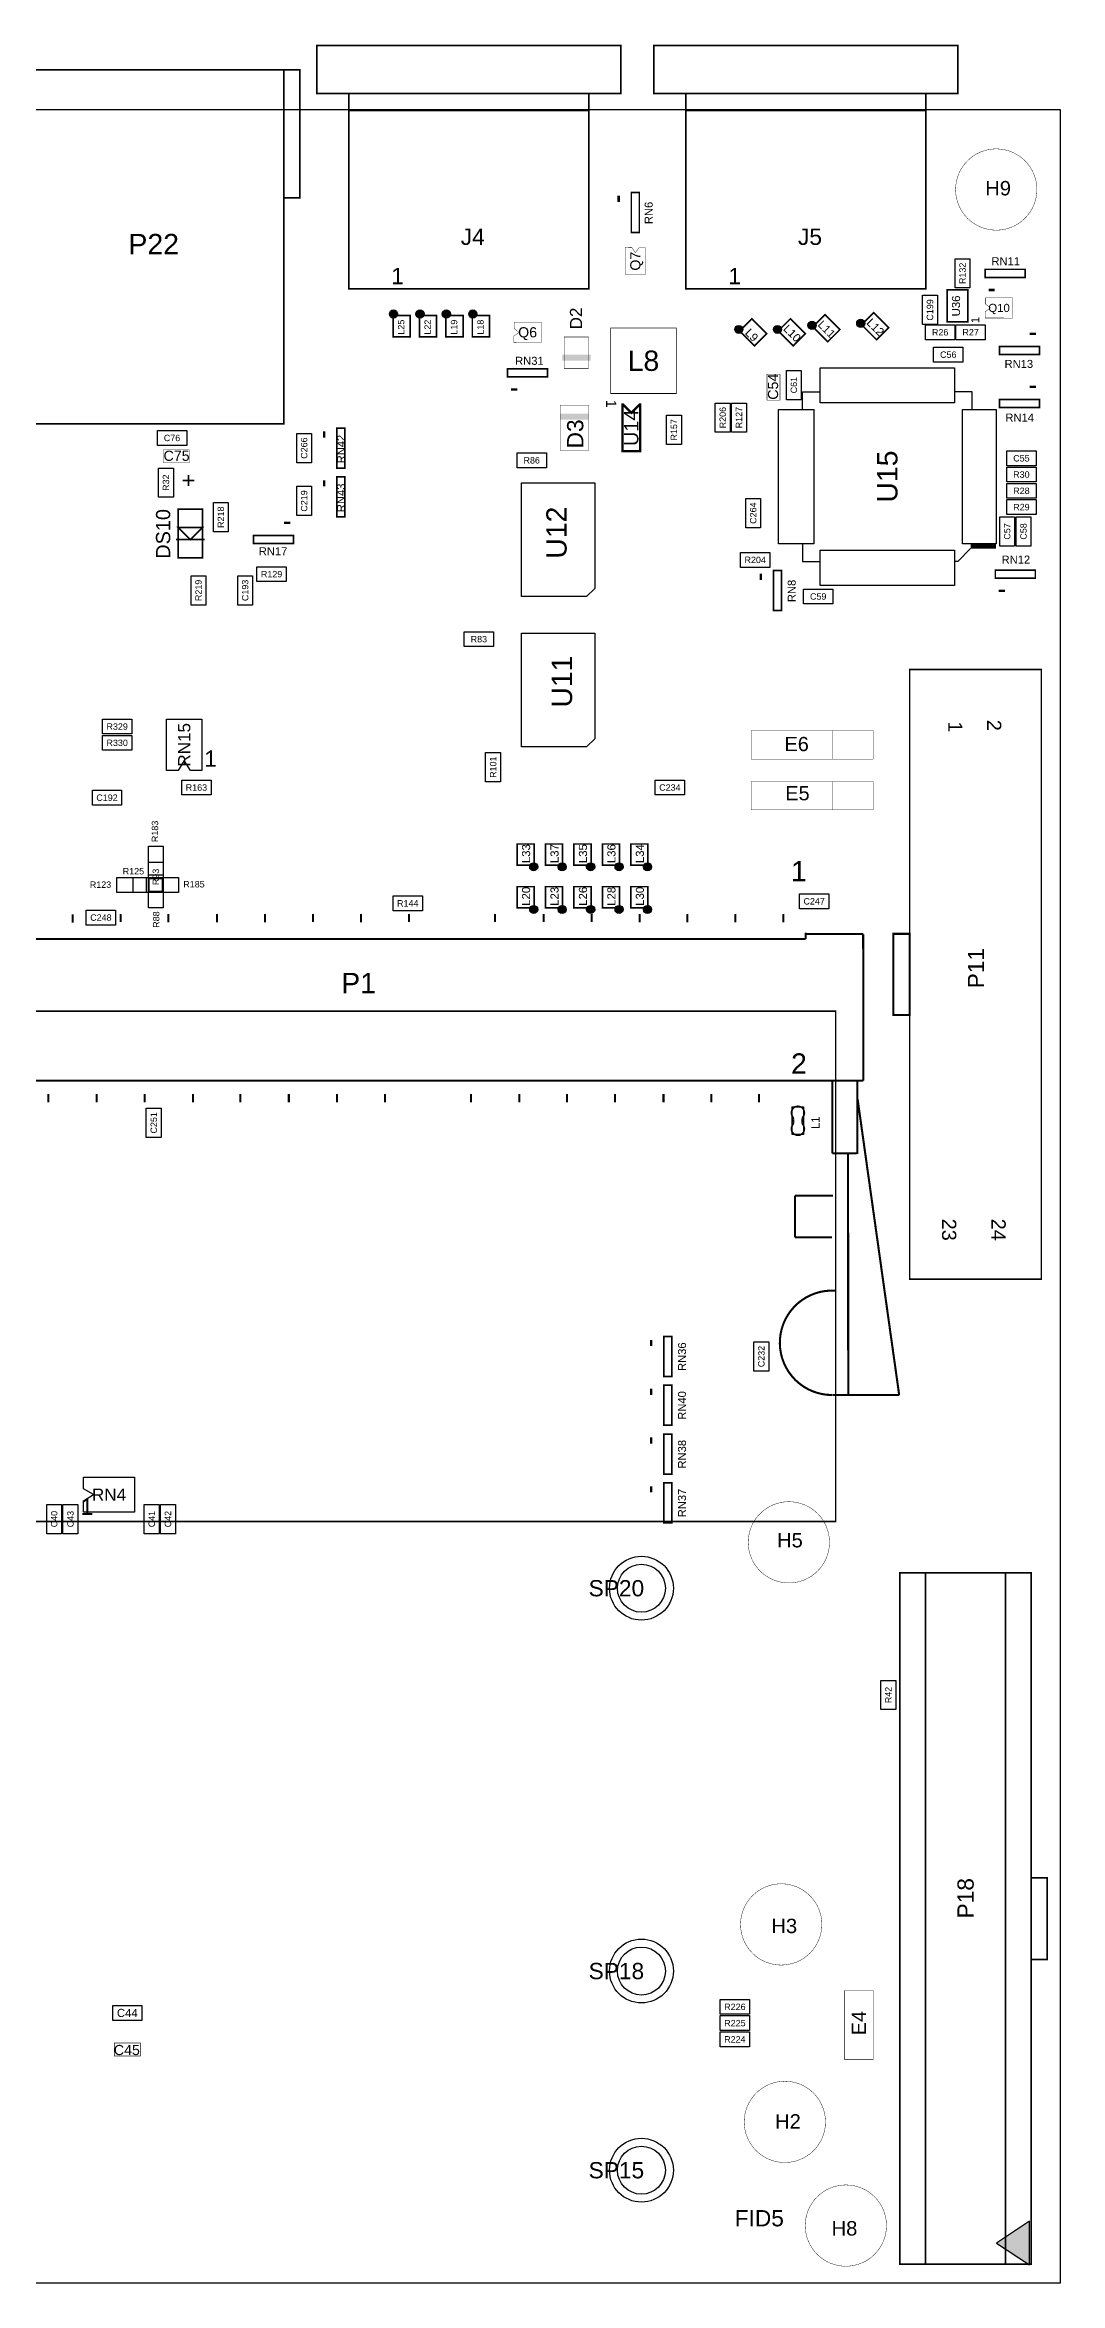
# Model space of a CAD drawing. Extents: x -1 to 160, y 0 to 141.
# Drawn here: x 96.5 to 160, y 0 to 139.9 of the extents above; entities that cross this region are included whole.
import ezdxf
from ezdxf.enums import TextEntityAlignment as Align

# ---------------------------------------------------------------- set-up
doc = ezdxf.new("R2010")
doc.units = 0
doc.header["$MEASUREMENT"] = 0
for name, color, linetype in [('ASSEMBLY_OUTLINES_TOP', 102, 'CONTINUOUS'), ('ASSEMBLY_REF_DES_TOP', 255, 'CONTINUOUS'), ('BOARD_OUTLINE', 10, 'CONTINUOUS')]:
    doc.layers.add(name, color=color, linetype=linetype)
doc.styles.add('ARIAL', font='arial.ttf')
doc.styles.add('VERIBEST_GERBER_0', font='arial.ttf')
doc.styles.add('VERIBEST_GERBER_1', font='arial.ttf')

msp = doc.modelspace()

# ---------------------------------------------------------------- hatches: boundary and pattern name
at = {"layer": 'ASSEMBLY_OUTLINES_TOP'}
h = msp.add_hatch(color=256, dxfattribs=at)
edge = h.paths.add_edge_path()
edge.add_arc((118.33098, 123.063), 0.254, 0, 360)
h = msp.add_hatch(color=256, dxfattribs=at)
edge = h.paths.add_edge_path()
edge.add_arc((119.98198, 123.063), 0.254, 0, 360)
h = msp.add_hatch(color=256, dxfattribs=at)
edge = h.paths.add_edge_path()
edge.add_arc((121.63298, 123.063), 0.254, 0, 360)
h = msp.add_hatch(color=256, dxfattribs=at)
edge = h.paths.add_edge_path()
edge.add_arc((123.28398, 123.063), 0.254, 0, 360)
h = msp.add_hatch(color=256, dxfattribs=at)
edge = h.paths.add_edge_path()
edge.add_arc((139.911954, 122.099605), 0.254, 0, 360)
h = msp.add_hatch(color=256, dxfattribs=at)
edge = h.paths.add_edge_path()
edge.add_arc((142.324954, 122.099605), 0.254, 0, 360)
h = msp.add_hatch(color=256, dxfattribs=at)
edge = h.paths.add_edge_path()
edge.add_arc((144.483954, 122.353606), 0.254, 0, 360)
h = msp.add_hatch(color=256, dxfattribs=at)
edge = h.paths.add_edge_path()
edge.add_arc((147.531955, 122.480605), 0.254, 0, 360)
h = msp.add_hatch(color=256, dxfattribs=at)
edge = h.paths.add_edge_path()
edge.add_arc((127.09398, 88.519), 0.254, 0, 360)
h = msp.add_hatch(color=256, dxfattribs=at)
edge = h.paths.add_edge_path()
edge.add_arc((128.87198, 88.519), 0.254, 0, 360)
h = msp.add_hatch(color=256, dxfattribs=at)
edge = h.paths.add_edge_path()
edge.add_arc((130.64998, 88.519), 0.254, 0, 360)
h = msp.add_hatch(color=256, dxfattribs=at)
edge = h.paths.add_edge_path()
edge.add_arc((132.42798, 88.519), 0.254, 0, 360)
h = msp.add_hatch(color=256, dxfattribs=at)
edge = h.paths.add_edge_path()
edge.add_arc((134.20598, 88.519), 0.254, 0, 360)
h = msp.add_hatch(color=256, dxfattribs=at)
edge = h.paths.add_edge_path()
edge.add_arc((127.09398, 85.852), 0.254, 0, 360)
h = msp.add_hatch(color=256, dxfattribs=at)
edge = h.paths.add_edge_path()
edge.add_arc((128.87198, 85.852), 0.254, 0, 360)
h = msp.add_hatch(color=256, dxfattribs=at)
edge = h.paths.add_edge_path()
edge.add_arc((130.64998, 85.852), 0.254, 0, 360)
h = msp.add_hatch(color=256, dxfattribs=at)
edge = h.paths.add_edge_path()
edge.add_arc((132.42798, 85.852), 0.254, 0, 360)
h = msp.add_hatch(color=256, dxfattribs=at)
edge = h.paths.add_edge_path()
edge.add_arc((134.20598, 85.852), 0.254, 0, 360)
msp.add_hatch(color=256, dxfattribs=at).paths.add_polyline_path([(156.02698, 2.509), (158.06998, 1.147), (158.06998, 3.871)], flags=0)

# ---------------------------------------------------------------- linework, layer by layer
for points, const_width in [([(113.52998, 136.838), (113.52998, 139.838), (132.52998, 139.838), (132.52998, 136.838)], 0.1), ([(134.60398, 136.838), (134.60398, 139.838), (153.60398, 139.838), (153.60398, 136.838)], 0.1), ([(95.21998, 116.204), (95.21998, 138.324), (111.46998, 138.324), (111.46998, 116.204)], 0.102), ([(111.46998, 130.324), (111.46998, 138.324), (112.46998, 138.324), (112.46998, 130.324)], 0.102), ([(115.52998, 124.638), (115.52998, 136.838), (130.52998, 136.838), (130.52998, 124.638)], 0.1), ([(136.60398, 124.638), (136.60398, 136.838), (151.60398, 136.838), (151.60398, 124.638)], 0.1), ([(133.194044, 128.162812), (133.194044, 130.662934), (133.69417, 130.662934), (133.69417, 128.162812)], 0.1016), ([(132.814568, 127.234188), (133.21538, 127.2286), (133.44398, 126.8984), (133.67258, 127.2032), (134.07898, 127.2032), (134.07898, 125.5268), (132.80898, 125.5268)], 0.0254), ([(155.308046, 125.353064), (155.308046, 125.85319), (157.808168, 125.85319), (157.808168, 125.353064)], 0.1016), ([(152.926034, 122.57024), (152.926034, 124.57176), (154.226006, 124.57176), (154.226006, 122.57024)], 0.1016), ([(148.518369, 121.456008), (149.274973, 122.212612), (148.341592, 123.145993), (147.584988, 122.389389)], 0.1), ([(155.307792, 122.814588), (155.31338, 123.2154), (155.64358, 123.444), (155.33878, 123.6726), (155.33878, 124.079), (157.01518, 124.079), (157.01518, 122.809)], 0.0254), ([(118.30398, 121.641), (118.30398, 122.961), (119.37398, 122.961), (119.37398, 121.641)], 0.1), ([(119.95498, 121.641), (119.95498, 122.961), (121.02498, 122.961), (121.02498, 121.641)], 0.1), ([(121.60598, 121.641), (121.60598, 122.961), (122.67598, 122.961), (122.67598, 121.641)], 0.1), ([(123.25698, 121.641), (123.25698, 122.961), (124.32698, 122.961), (124.32698, 121.641)], 0.1), ([(125.843792, 121.290588), (125.84938, 121.6914), (126.17958, 121.92), (125.87478, 122.1486), (125.87478, 122.555), (127.55118, 122.555), (127.55118, 121.285)], 0.0254), ([(131.90198, 118.092), (131.90198, 122.192), (136.00198, 122.192), (136.00198, 118.092)], 0.05), ([(140.898368, 121.075007), (141.654972, 121.831611), (140.721592, 122.764992), (139.964987, 122.008388)], 0.1), ([(143.311368, 121.075008), (144.067973, 121.831612), (143.134592, 122.764993), (142.377987, 122.008388)], 0.1), ([(145.470368, 121.329008), (146.226972, 122.085612), (145.293591, 123.018993), (144.536987, 122.262389)], 0.1), ([(129.00098, 119.67), (129.00098, 121.63), (130.52098, 121.63), (130.52098, 119.67)], 0.03), ([(156.196792, 120.52681), (156.196792, 121.026936), (158.696914, 121.026936), (158.696914, 120.52681)], 0.1016), ([(125.463046, 119.130064), (125.463046, 119.63019), (127.963168, 119.63019), (127.963168, 119.130064)], 0.1016), ([(141.67358, 117.6782), (141.67358, 119.3038), (142.48638, 119.3038), (142.48638, 117.6782)], 0.0254), ([(156.196792, 117.22481), (156.196792, 117.724936), (158.696914, 117.724936), (158.696914, 117.22481)], 0.1016), ([(128.74498, 114.5286), (128.74498, 117.3734), (130.52298, 117.3734), (130.52298, 114.5286)], 0.0254), ([(132.58998, 117.451124), (132.68998, 117.451), (133.18998, 116.951), (133.68998, 117.451), (133.78998, 117.451124), (133.78998, 114.45113), (132.58998, 114.45113)], 0.05), ([(132.63998, 114.50113), (132.63998, 117.401062), (132.669244, 117.401026), (133.18998, 116.88029), (133.710716, 117.401026), (133.73998, 117.401062), (133.73998, 114.50113)], 0.13), ([(114.779044, 113.430812), (114.779044, 115.930934), (115.27917, 115.930934), (115.27917, 113.430812)], 0.1016), ([(103.92918, 113.7666), (103.92918, 114.5794), (105.55478, 114.5794), (105.55478, 113.7666)], 0.0254), ([(114.779044, 110.382812), (114.779044, 112.882934), (115.27917, 112.882934), (115.27917, 110.382812)], 0.1016), ([(104.86898, 107.823), (104.86898, 110.871), (106.39298, 110.871), (106.39298, 107.823)], 0.1016), ([(105.63098, 108.966), (104.86898, 109.728), (106.39298, 109.728)], 0.1016), ([(109.587792, 108.71581), (109.587792, 109.215936), (112.087914, 109.215936), (112.087914, 108.71581)], 0.1016), ([(142.084044, 104.540812), (142.084044, 107.040934), (142.58417, 107.040934), (142.58417, 104.540812)], 0.1016), ([(155.943046, 106.557064), (155.943046, 107.05719), (158.443168, 107.05719), (158.443168, 106.557064)], 0.1016), ([(150.58898, 62.738), (150.58898, 100.838), (158.81858, 100.838), (158.81858, 62.738)], 0.1016), ([(140.68298, 95.25), (140.68298, 97.028), (148.30298, 97.028), (148.30298, 95.25)], 0.0254), ([(140.68298, 92.075), (140.68298, 93.853), (148.30298, 93.853), (148.30298, 92.075)], 0.0254), ([(126.05098, 88.621), (126.05098, 89.941), (127.12098, 89.941), (127.12098, 88.621)], 0.1), ([(127.82898, 88.621), (127.82898, 89.941), (128.89898, 89.941), (128.89898, 88.621)], 0.1), ([(129.60698, 88.621), (129.60698, 89.941), (130.67698, 89.941), (130.67698, 88.621)], 0.1), ([(131.38498, 88.621), (131.38498, 89.941), (132.45498, 89.941), (132.45498, 88.621)], 0.1), ([(133.16298, 88.621), (133.16298, 89.941), (134.23298, 89.941), (134.23298, 88.621)], 0.1), ([(126.05098, 85.954), (126.05098, 87.274), (127.12098, 87.274), (127.12098, 85.954)], 0.1), ([(127.82898, 85.954), (127.82898, 87.274), (128.89898, 87.274), (128.89898, 85.954)], 0.1), ([(129.60698, 85.954), (129.60698, 87.274), (130.67698, 87.274), (130.67698, 85.954)], 0.1), ([(131.38498, 85.954), (131.38498, 87.274), (132.45498, 87.274), (132.45498, 85.954)], 0.1), ([(133.16298, 85.954), (133.16298, 87.274), (134.23298, 87.274), (134.23298, 85.954)], 0.1), ([(149.57298, 79.248), (149.57298, 84.328), (150.58898, 84.328), (150.58898, 79.248)], 0.127), ([(78.21498, 47.602), (78.21498, 79.502), (145.96498, 79.502), (145.96498, 47.602)], 0.1), ([(135.226044, 56.661812), (135.226044, 59.161934), (135.72617, 59.161934), (135.72617, 56.661812)], 0.1016), ([(135.226044, 53.613812), (135.226044, 56.113934), (135.72617, 56.113934), (135.72617, 53.613812)], 0.1016), ([(135.226044, 50.565812), (135.226044, 53.065934), (135.72617, 53.065934), (135.72617, 50.565812)], 0.1016), ([(135.226044, 47.517812), (135.226044, 50.017934), (135.72617, 50.017934), (135.72617, 47.517812)], 0.1016), ([(149.98198, 1.189), (149.98198, 44.389), (158.18198, 44.389), (158.18198, 1.189)], 0.1), ([(151.58198, 1.189), (151.58198, 44.389), (156.58198, 44.389), (156.58198, 1.189)], 0.1), ([(158.18198, 20.239), (158.18198, 25.339), (159.18198, 25.339), (159.18198, 20.239)], 0.1), ([(146.52498, 13.97), (146.52498, 18.288), (148.30298, 18.288), (148.30298, 13.97)], 0.0254), ([(100.88118, 14.1986), (100.88118, 15.0114), (102.50678, 15.0114), (102.50678, 14.1986)], 0.0254)]:
    msp.add_lwpolyline(points, close=True, dxfattribs=dict(at, const_width=const_width))
for points, const_width in [([(130.52998, 135.788), (115.52998, 135.788)], 0.1), ([(151.60398, 135.788), (136.60398, 135.788)], 0.1), ([(132.40398, 130.453), (132.40398, 130.063)], 0.15), ([(155.51798, 124.563), (155.90798, 124.563)], 0.15), ([(158.48698, 121.817), (158.09698, 121.817)], 0.15), ([(125.67298, 118.34), (126.06298, 118.34)], 0.15), ([(158.48698, 118.515), (158.09698, 118.515)], 0.15), ([(113.98898, 115.721), (113.98898, 115.331)], 0.15), ([(113.98898, 112.673), (113.98898, 112.283)], 0.15), ([(111.87798, 110.006), (111.48798, 110.006)], 0.15), ([(104.74198, 108.966), (106.51998, 108.966)], 0.1016), ([(141.29398, 106.831), (141.29398, 106.441)], 0.15), ([(156.15298, 105.767), (156.54298, 105.767)], 0.15), ([(145.76298, 95.25), (145.76298, 97.028)], 0.0254), ([(145.76298, 92.075), (145.76298, 93.853)], 0.0254), ([(98.284522, 85.544), (98.284522, 85.036)], 0.127), ([(101.273824, 85.571), (101.273824, 85.063)], 0.127), ([(104.265038, 85.562), (104.265038, 85.054)], 0.127), ([(107.290508, 85.557), (107.290508, 85.049)], 0.127), ([(110.291166, 85.562), (110.291166, 85.054)], 0.127), ([(113.290322, 85.566), (113.290322, 85.058)], 0.127), ([(116.304696, 85.557), (116.304696, 85.049)], 0.127), ([(119.300678, 85.566), (119.300678, 85.058)], 0.127), ([(124.680606, 85.575), (124.680606, 85.067)], 0.127), ([(127.718454, 85.575), (127.718454, 85.067)], 0.127), ([(130.707914, 85.568), (130.707914, 85.06)], 0.127), ([(133.719528, 85.562), (133.719528, 85.054)], 0.127), ([(136.685956, 85.562), (136.685956, 85.054)], 0.127), ([(139.688912, 85.562), (139.688912, 85.054)], 0.127), ([(142.69461, 85.562), (142.69461, 85.054)], 0.127), ([(80.085044, 84.001864), (144.084916, 84.001864)], 0.13), ([(144.084916, 84.001864), (144.084916, 84.407674)], 0.13), ([(144.08498, 84.322), (147.684858, 84.322116)], 0.13), ([(147.690954, 75.151996), (147.685293, 84.299951)], 0.13), ([(147.690954, 75.151996), (76.485102, 75.151996)], 0.13), ([(96.756184, 74.316), (96.756184, 73.808)], 0.127), ([(99.785896, 74.316), (99.785896, 73.808)], 0.127), ([(102.783604, 74.316), (102.783604, 73.808)], 0.127), ([(105.790964, 74.316), (105.790964, 73.808)], 0.127), ([(108.757176, 73.808), (108.757176, 74.316)], 0.127), ([(111.78892, 73.808), (111.78892, 74.316)], 0.127), ([(114.793994, 73.808), (114.793994, 74.316)], 0.127), ([(117.795766, 73.808), (117.795766, 74.316)], 0.127), ([(123.169852, 73.808), (123.169852, 74.316)], 0.127), ([(126.200834, 73.808), (126.200834, 74.316)], 0.127), ([(129.181016, 73.808), (129.181016, 74.316)], 0.127), ([(132.175618, 73.808), (132.175618, 74.316)], 0.127), ([(135.20406, 73.808), (135.20406, 74.316)], 0.127), ([(138.195628, 73.808), (138.195628, 74.316)], 0.127), ([(138.195628, 73.808), (138.195628, 74.316)], 0.127), ([(141.177308, 73.808), (141.177308, 74.062), (141.177308, 74.316)], 0.127), ([(145.748912, 75.151996), (145.751918, 70.612)], 0.13), ([(145.748912, 75.151996), (146.74891, 75.151996)], 0.127), ([(147.32098, 70.574), (147.31098, 75.159)], 0.13), ([(147.33498, 74.002), (149.93498, 55.502)], 0.13), ([(145.751918, 70.612), (147.282014, 70.612)], 0.13), ([(146.73998, 70.606), (146.750251, 55.533442)], 0.13), ([(145.80398, 67.962), (143.42898, 67.962)], 0.13), ([(143.42898, 67.962), (143.42898, 65.356)], 0.13), ([(143.42898, 65.356), (145.73798, 65.356)], 0.13), ([(134.43598, 58.952), (134.43598, 58.562)], 0.15), ([(134.43598, 55.904), (134.43598, 55.514)], 0.15), ([(146.74891, 55.502044), (145.748912, 55.502044)], 0.13), ([(149.93498, 55.502), (146.73498, 55.502)], 0.13), ([(134.43598, 52.856), (134.43598, 52.466)], 0.15), ([(134.43598, 49.808), (134.43598, 49.418)], 0.15)]:
    msp.add_lwpolyline(points, dxfattribs=dict(at, const_width=const_width))
at = {"layer": 'ASSEMBLY_OUTLINES_TOP', "const_width": 0.0254}
for points in [[(153.45998, 130.842, -1), (158.53998, 130.842, -1)], [(140.49998, 46.302, -1), (145.57998, 46.302, -1)], [(140.01998, 22.422, -1), (145.09998, 22.422, -1)], [(140.24898, 10.082, -1), (145.32898, 10.082, -1)], [(144.06198, 3.603, -1), (149.14198, 3.603, -1)]]:
    msp.add_lwpolyline(points, format="xyb", close=True, dxfattribs=at)
at = {"layer": 'ASSEMBLY_OUTLINES_TOP'}
for points in [[(153.42598, 124.688), (153.42598, 126.518), (154.35598, 126.518), (154.35598, 124.688)], [(151.39398, 122.402), (151.39398, 124.232), (152.32398, 124.232), (152.32398, 122.402)], [(151.57898, 121.455), (151.57898, 122.385), (153.40898, 122.385), (153.40898, 121.455)], [(153.48398, 121.455), (153.48398, 122.385), (155.31398, 122.385), (155.31398, 121.455)], [(152.08698, 120.058), (152.08698, 120.988), (153.91698, 120.988), (153.91698, 120.058)], [(142.88498, 117.703), (142.88498, 119.533), (143.81498, 119.533), (143.81498, 117.703)], [(144.99198, 117.503), (144.99198, 119.703), (153.39198, 119.703), (153.39198, 117.503)], [(135.39198, 114.909), (135.39198, 116.739), (136.32198, 116.739), (136.32198, 114.909)], [(138.43998, 115.671), (138.43998, 117.501), (139.36998, 117.501), (139.36998, 115.671)], [(139.45598, 115.671), (139.45598, 117.501), (140.38598, 117.501), (140.38598, 115.671)], [(142.39198, 108.703), (142.39198, 117.103), (144.59198, 117.103), (144.59198, 108.703)], [(153.89198, 108.703), (153.89198, 117.103), (155.99198, 117.103), (155.99198, 108.703)], [(103.57298, 114.851), (103.57298, 115.781), (105.40298, 115.781), (105.40298, 114.851)], [(112.27798, 113.766), (112.27798, 115.596), (113.20798, 115.596), (113.20798, 113.766)], [(103.64198, 111.607), (103.64198, 113.437), (104.57198, 113.437), (104.57198, 111.607)], [(126.05198, 113.454), (126.05198, 114.384), (127.88198, 114.384), (127.88198, 113.454)], [(156.65898, 113.581), (156.65898, 114.511), (158.48898, 114.511), (158.48898, 113.581)], [(156.65898, 112.565), (156.65898, 113.495), (158.48898, 113.495), (158.48898, 112.565)], [(112.27798, 110.464), (112.27798, 112.294), (113.20798, 112.294), (113.20798, 110.464)], [(130.90398, 112.522), (130.90398, 105.913936), (130.400044, 105.41), (126.33198, 105.41), (126.33198, 112.522)], [(156.65898, 111.549), (156.65898, 112.479), (158.48898, 112.479), (158.48898, 111.549)], [(107.07098, 109.448), (107.07098, 111.278), (108.00098, 111.278), (108.00098, 109.448)], [(140.34498, 109.702), (140.34498, 111.532), (141.27498, 111.532), (141.27498, 109.702)], [(156.65898, 110.533), (156.65898, 111.463), (158.48898, 111.463), (158.48898, 110.533)], [(156.21998, 108.559), (156.21998, 110.389), (157.14998, 110.389), (157.14998, 108.559)], [(157.23598, 108.559), (157.23598, 110.389), (158.16598, 110.389), (158.16598, 108.559)], [(140.02198, 107.231), (140.02198, 108.161), (141.85198, 108.161), (141.85198, 107.231)], [(144.99198, 106.103), (144.99198, 108.303), (153.39198, 108.303), (153.39198, 106.103)], [(105.67398, 104.876), (105.67398, 106.706), (106.60398, 106.706), (106.60398, 104.876)], [(108.59498, 104.876), (108.59498, 106.706), (109.52498, 106.706), (109.52498, 104.876)], [(109.79598, 106.342), (109.79598, 107.272), (111.62598, 107.272), (111.62598, 106.342)], [(143.95898, 104.945), (143.95898, 105.875), (145.78898, 105.875), (145.78898, 104.945)], [(122.74998, 102.278), (122.74998, 103.208), (124.57998, 103.208), (124.57998, 102.278)], [(130.90398, 103.124), (130.90398, 96.515936), (130.400044, 96.012), (126.33198, 96.012), (126.33198, 103.124)], [(100.14398, 96.817), (100.14398, 97.747), (101.97398, 97.747), (101.97398, 96.817)], [(100.14398, 95.801), (100.14398, 96.731), (101.97398, 96.731), (101.97398, 95.801)], [(106.34998, 94.539), (105.632642, 94.538588), (105.237014, 95.166596), (104.876931, 94.538427), (104.14998, 94.539), (104.14998, 97.739), (106.34998, 97.739)], [(124.08898, 93.827), (124.08898, 95.657), (125.01898, 95.657), (125.01898, 93.827)], [(105.09698, 93.007), (105.09698, 93.937), (106.92698, 93.937), (106.92698, 93.007)], [(134.68798, 93.007), (134.68798, 93.937), (136.51798, 93.937), (136.51798, 93.007)], [(99.50898, 92.372), (99.50898, 93.302), (101.33898, 93.302), (101.33898, 92.372)], [(103.00698, 87.985), (103.00698, 89.815), (103.93698, 89.815), (103.93698, 87.985)], [(103.00698, 86.969), (103.00698, 88.799), (103.93698, 88.799), (103.93698, 86.969)], [(101.03298, 86.911), (101.03298, 87.841), (102.86298, 87.841), (102.86298, 86.911)], [(102.04898, 86.911), (102.04898, 87.841), (103.87898, 87.841), (103.87898, 86.911)], [(103.00698, 85.953), (103.00698, 87.783), (103.93698, 87.783), (103.93698, 85.953)], [(103.06498, 86.911), (103.06498, 87.841), (104.89498, 87.841), (104.89498, 86.911)], [(143.70498, 85.895), (143.70498, 86.825), (145.53498, 86.825), (145.53498, 85.895)], [(99.12798, 84.879), (99.12798, 85.809), (100.95798, 85.809), (100.95798, 84.879)], [(118.30498, 85.768), (118.30498, 86.698), (120.13498, 86.698), (120.13498, 85.768)], [(102.87998, 71.602), (102.87998, 73.432), (103.80998, 73.432), (103.80998, 71.602)], [(143.24838, 71.7804), (143.24838, 73.5076), (143.95958, 73.5076), (143.95958, 71.7804)], [(140.85298, 56.997), (140.85298, 58.827), (141.78298, 58.827), (141.78298, 56.997)], [(98.95098, 48.176), (98.950568, 48.893338), (99.578576, 49.288966), (98.950407, 49.649049), (98.95098, 50.376), (102.15098, 50.376), (102.15098, 48.176)], [(96.65698, 46.837), (96.65698, 48.667), (97.58698, 48.667), (97.58698, 46.837)], [(97.67298, 46.837), (97.67298, 48.667), (98.60298, 48.667), (98.60298, 46.837)], [(102.75298, 46.837), (102.75298, 48.667), (103.68298, 48.667), (103.68298, 46.837)], [(103.76898, 46.837), (103.76898, 48.667), (104.69898, 48.667), (104.69898, 46.837)], [(148.79098, 35.844), (148.79098, 37.674), (149.72098, 37.674), (149.72098, 35.844)], [(100.77898, 16.426), (100.77898, 17.356), (102.60898, 17.356), (102.60898, 16.426)], [(138.75198, 16.807), (138.75198, 17.737), (140.58198, 17.737), (140.58198, 16.807)], [(138.75198, 15.791), (138.75198, 16.721), (140.58198, 16.721), (140.58198, 15.791)], [(138.75198, 14.775), (138.75198, 15.705), (140.58198, 15.705), (140.58198, 14.775)], [(156.02698, 2.509), (158.06998, 1.147), (158.06998, 3.871)]]:
    msp.add_lwpolyline(points, close=True, dxfattribs=at)
for points in [[(143.89198, 117.103), (143.89198, 118.203), (144.99198, 118.203)], [(154.49198, 117.103), (154.49198, 118.203), (153.39198, 118.203)], [(143.89198, 108.703), (143.89198, 107.603), (144.99198, 107.603)], [(154.39198, 108.403), (153.59198, 107.603), (153.39198, 107.603)], [(143.279876, 72.897492), (143.279114, 72.89673)], [(143.331946, 72.750172), (143.333724, 72.745346)], [(143.871696, 72.746108), (143.873474, 72.75068)], [(143.333724, 72.524874), (143.333216, 72.524366)], [(143.872204, 72.525128), (143.871696, 72.525636)], [(143.94053, 72.368918), (143.940784, 72.369172)]]:
    msp.add_lwpolyline(points, dxfattribs=at)
for points, const_width in [([(143.333724, 72.745346), (143.333724, 72.524874), (143.333216, 72.524366, -0.0887826967), (143.264636, 72.36841), (143.265652, 72.36968, 1.8753499456), (143.94053, 72.368918), (143.940784, 72.369172, -0.0888014887), (143.872204, 72.525128), (143.871696, 72.525636), (143.871696, 72.746108), (143.873474, 72.75068, -0.0810910689), (143.926306, 72.897238, 2.0203159733), (143.279876, 72.897492), (143.279114, 72.89673, -0.0810910689), (143.331946, 72.750172)], 0.1016), ([(145.936614, 62.028937, 1.0307584741), (145.739006, 55.507124)], 0.13)]:
    msp.add_lwpolyline(points, format="xyb", dxfattribs=dict(at, const_width=const_width))
for centre, radius in [((118.33098, 123.063), 0.254), ((119.98198, 123.063), 0.254), ((121.63298, 123.063), 0.254), ((123.28398, 123.063), 0.254), ((139.911954, 122.099605), 0.254), ((142.324954, 122.099605), 0.254), ((144.483954, 122.353606), 0.254), ((147.531955, 122.480605), 0.254), ((127.09398, 88.519), 0.254), ((128.87198, 88.519), 0.254), ((130.64998, 88.519), 0.254), ((132.42798, 88.519), 0.254), ((134.20598, 88.519), 0.254), ((127.09398, 85.852), 0.254), ((128.87198, 85.852), 0.254), ((130.64998, 85.852), 0.254), ((132.42798, 85.852), 0.254), ((134.20598, 85.852), 0.254), ((133.825996, 43.434), 1.9939), ((133.825996, 43.434), 1.4986), ((133.825996, 19.509232), 1.9939), ((133.825996, 19.509232), 1.4986), ((133.825996, 7.062724), 1.9939), ((133.825996, 7.062724), 1.4986)]:
    msp.add_circle(centre, radius, dxfattribs=at)
for points in [[(128.87198, 120.142), (130.64998, 120.142), (128.87198, 120.523), (130.64998, 120.523)], [(128.74498, 116.459), (130.52298, 116.459), (128.74498, 116.84), (130.52298, 116.84)], [(154.39198, 108.403), (155.99198, 108.403), (154.39198, 108.703), (155.99198, 108.703)]]:
    msp.add_solid(points, dxfattribs=at)
at = {"layer": 'BOARD_OUTLINE'}
msp.add_lwpolyline([(-0.00002, 0), (-0.00002, 135.842), (159.99998, 135.842), (159.99998, 0)], close=True, dxfattribs=at)

# ---------------------------------------------------------------- texts
at = {"layer": 'ASSEMBLY_OUTLINES_TOP'}
for s, height, style, p in [('1', 1.019988, 'ARIAL', (118.58045, 125.436092)), ('1', 1.019988, 'ARIAL', (139.65445, 125.436092)), ('1', 1.02, 'VERIBEST_GERBER_0', (106.897982, 95.276707)), ('1', 1.27, 'VERIBEST_GERBER_1', (143.666574, 88.247286)), ('2', 1.27, 'VERIBEST_GERBER_1', (143.670294, 76.222306)), ('1', 1.02, 'VERIBEST_GERBER_0', (99.174833, 48.52285))]:
    msp.add_text(s, height=height, dxfattribs=dict(at, style=style)).set_placement(p, align=Align.MIDDLE_CENTER)
for s, height, rotation, style, p in [('1', 0.508, 90, 'ARIAL', (154.689276, 122.691278)), ('1', 0.64, 270, 'VERIBEST_GERBER_1', (131.93998, 117.451)), ('+', 1.016, 90, 'ARIAL', (105.50398, 112.649)), ('1', 0.889, 270, 'VERIBEST_GERBER_0', (153.442924, 97.262442)), ('2', 0.889, 270, 'VERIBEST_GERBER_0', (155.871672, 97.357438)), ('23', 0.889, 270, 'VERIBEST_GERBER_0', (153.058622, 65.836546)), ('24', 0.889, 270, 'VERIBEST_GERBER_0', (156.147516, 65.836546))]:
    msp.add_text(s, height=height, rotation=rotation, dxfattribs=dict(at, style=style)).set_placement(p, align=Align.MIDDLE_CENTER)
at = {"layer": 'ASSEMBLY_REF_DES_TOP'}
for s, height, style, p in [('H9', 0.9, 'VERIBEST_GERBER_1', (155.31418, 131.3754)), ('H5', 0.9, 'VERIBEST_GERBER_1', (142.30338, 46.8862)), ('SP20', 1.016, 'VERIBEST_GERBER_0', (130.523996, 43.942)), ('H3', 0.9, 'VERIBEST_GERBER_1', (141.95038, 22.7776)), ('SP18', 1.016, 'VERIBEST_GERBER_0', (130.523996, 20.017232)), ('H2', 0.9, 'VERIBEST_GERBER_1', (142.17938, 10.5646)), ('SP15', 1.016, 'VERIBEST_GERBER_0', (130.523996, 7.570724)), ('H8', 0.9, 'VERIBEST_GERBER_1', (145.71298, 3.8824))]:
    msp.add_text(s, height=height, dxfattribs=dict(at, style=style)).set_placement(p, align=Align.TOP_LEFT)
for s, height, rotation, style, p in [('RN6', 0.5, 90, 'ARIAL', (134.27678, 129.3784)), ('Q7', 0.635, 90, 'ARIAL', (133.44398, 126.365)), ('R132', 0.4, 90, 'ARIAL', (153.89098, 125.603)), ('D2', 0.762, 90, 'ARIAL', (129.73558, 122.7836)), ('C199', 0.4, 90, 'ARIAL', (151.85898, 123.317)), ('U36', 0.508, 90, 'ARIAL', (153.485596, 123.564904)), ('L25', 0.4, 90, 'ARIAL', (118.810482, 122.242059)), ('L22', 0.4, 90, 'ARIAL', (120.461482, 122.242059)), ('L19', 0.4, 90, 'ARIAL', (122.112482, 122.242059)), ('L18', 0.4, 90, 'ARIAL', (123.763482, 122.242059)), ('L9', 0.508, 315, 'ARIAL', (140.717778, 121.744486)), ('L10', 0.508, 315, 'ARIAL', (143.24457, 121.858278)), ('L11', 0.508, 315, 'ARIAL', (145.40357, 122.112278)), ('L12', 0.508, 315, 'ARIAL', (148.45157, 122.239278)), ('C54', 0.635, 90, 'ARIAL', (142.050008, 118.520972)), ('C61', 0.4, 90, 'ARIAL', (143.34998, 118.618)), ('D3', 1.016, 90, 'ARIAL', (129.68478, 115.57)), ('U14', 0.889, 90, 'ARIAL', (133.18998, 115.951)), ('R157', 0.4, 90, 'ARIAL', (135.85698, 115.824)), ('R206', 0.4, 90, 'ARIAL', (138.90498, 116.586)), ('R127', 0.4, 90, 'ARIAL', (139.92098, 116.586)), ('C266', 0.4, 90, 'ARIAL', (112.74298, 114.681)), ('RN42', 0.5, 90, 'ARIAL', (115.04898, 114.621)), ('U15', 1.27, 90, 'ARIAL', (149.19198, 112.903)), ('R32', 0.4, 90, 'ARIAL', (104.10698, 112.522)), ('C219', 0.4, 90, 'ARIAL', (112.74298, 111.379)), ('RN43', 0.5, 90, 'ARIAL', (115.04898, 111.573)), ('DS10', 0.889, 90, 'ARIAL', (103.92918, 109.3216)), ('R218', 0.4, 90, 'ARIAL', (107.53598, 110.363)), ('C264', 0.4, 90, 'ARIAL', (140.80998, 110.617)), ('C57', 0.4, 90, 'ARIAL', (156.68498, 109.474)), ('C58', 0.4, 90, 'ARIAL', (157.70098, 109.474)), ('R219', 0.4, 90, 'ARIAL', (106.13898, 105.791)), ('C193', 0.4, 90, 'ARIAL', (109.05998, 105.791)), ('RN8', 0.5, 90, 'ARIAL', (143.21758, 105.7564)), ('RN15', 0.762, 90, 'ARIAL', (105.24998, 96.139)), ('R101', 0.4, 90, 'ARIAL', (124.55398, 94.742)), ('R183', 0.4, 90, 'ARIAL', (103.42118, 90.7288)), ('L33', 0.508, 90, 'ARIAL', (126.614478, 89.339941)), ('L37', 0.508, 90, 'ARIAL', (128.392478, 89.339941)), ('L35', 0.508, 90, 'ARIAL', (130.170478, 89.339941)), ('L36', 0.508, 90, 'ARIAL', (131.948478, 89.339941)), ('L34', 0.508, 90, 'ARIAL', (133.726478, 89.339941)), ('R93', 0.4, 90, 'ARIAL', (103.47198, 87.884)), ('L20', 0.508, 90, 'ARIAL', (126.614478, 86.672941)), ('L23', 0.508, 90, 'ARIAL', (128.392478, 86.672941)), ('L26', 0.508, 90, 'ARIAL', (130.170478, 86.672941)), ('L28', 0.508, 90, 'ARIAL', (131.948478, 86.672941)), ('L30', 0.508, 90, 'ARIAL', (133.726478, 86.672941)), ('R88', 0.4, 90, 'ARIAL', (103.49738, 85.217)), ('P11', 1.016, 90, 'ARIAL', (154.73299, 82.18297)), ('C251', 0.4, 90, 'ARIAL', (103.34498, 72.517)), ('L1', 0.508, 90, 'ARIAL', (144.700752, 72.521496)), ('RN36', 0.5, 90, 'ARIAL', (136.35958, 57.9028)), ('C232', 0.4, 90, 'ARIAL', (141.31798, 57.912)), ('RN40', 0.5, 90, 'ARIAL', (136.35958, 54.8548)), ('RN38', 0.5, 90, 'ARIAL', (136.35958, 51.8068)), ('RN37', 0.5, 90, 'ARIAL', (136.35958, 48.7588)), ('C40', 0.4, 90, 'ARIAL', (97.12198, 47.752)), ('C43', 0.4, 90, 'ARIAL', (98.13798, 47.752)), ('C41', 0.4, 90, 'ARIAL', (103.21798, 47.752)), ('C42', 0.4, 90, 'ARIAL', (104.23398, 47.752)), ('R42', 0.4, 90, 'ARIAL', (149.25598, 36.759)), ('P18', 1.016, 90, 'ARIAL', (154.08198, 24.059)), ('E4', 0.889, 90, 'VERIBEST_GERBER_1', (147.41398, 16.256))]:
    msp.add_text(s, height=height, rotation=rotation, dxfattribs=dict(at, style=style)).set_placement(p, align=Align.MIDDLE_CENTER)
for s, height, style, p in [('P22', 1.27, 'ARIAL', (103.34498, 127.434086)), ('J4', 1.019988, 'ARIAL', (123.28398, 127.889)), ('J5', 1.019988, 'ARIAL', (144.35798, 127.889)), ('RN11', 0.5, 'ARIAL', (156.59258, 126.3596)), ('Q10', 0.508, 'ARIAL', (156.17698, 123.444)), ('Q6', 0.635, 'ARIAL', (126.71298, 121.92)), ('R26', 0.4, 'ARIAL', (152.49398, 121.92)), ('R27', 0.4, 'ARIAL', (154.39898, 121.92)), ('RN31', 0.5, 'ARIAL', (126.82378, 120.1366)), ('L8', 1.27, 'ARIAL', (133.95198, 120.142)), ('C56', 0.4, 'ARIAL', (153.00198, 120.523)), ('RN13', 0.5, 'ARIAL', (157.41238, 119.9442)), ('RN14', 0.5, 'ARIAL', (157.46318, 116.5914)), ('C76', 0.4, 'ARIAL', (104.48798, 115.316)), ('C75', 0.635, 'ARIAL', (104.771952, 114.202972)), ('R86', 0.4, 'ARIAL', (126.96698, 113.919)), ('C55', 0.4, 'ARIAL', (157.57398, 114.046)), ('R30', 0.4, 'ARIAL', (157.57398, 113.03)), ('R28', 0.4, 'ARIAL', (157.57398, 112.014)), ('R29', 0.4, 'ARIAL', (157.57398, 110.998)), ('RN17', 0.5, 'ARIAL', (110.80338, 108.2348)), ('R204', 0.4, 'ARIAL', (140.93698, 107.696)), ('RN12', 0.5, 'ARIAL', (157.22758, 107.716)), ('R129', 0.4, 'ARIAL', (110.71098, 106.807)), ('C59', 0.4, 'ARIAL', (144.87398, 105.41)), ('R83', 0.4, 'ARIAL', (123.66498, 102.743)), ('R329', 0.4, 'ARIAL', (101.05898, 97.282)), ('E6', 0.889, 'VERIBEST_GERBER_1', (143.52778, 96.1898)), ('R330', 0.4, 'ARIAL', (101.05898, 96.266)), ('C192', 0.4, 'ARIAL', (100.42398, 92.837)), ('R163', 0.4, 'ARIAL', (106.01198, 93.472)), ('C234', 0.4, 'ARIAL', (135.60298, 93.472)), ('E5', 0.889, 'VERIBEST_GERBER_1', (143.57858, 93.1164)), ('R125', 0.4, 'ARIAL', (102.07498, 88.2396)), ('R123', 0.4, 'ARIAL', (100.01758, 87.4014)), ('R185', 0.4, 'ARIAL', (105.85958, 87.4268)), ('C248', 0.4, 'ARIAL', (100.04298, 85.344)), ('R144', 0.4, 'ARIAL', (119.21998, 86.233)), ('C247', 0.4, 'ARIAL', (144.61998, 86.36)), ('P1', 1.27, 'VERIBEST_GERBER_0', (116.14898, 81.2546)), ('RN4', 0.762, 'ARIAL', (100.55098, 49.276)), ('C44', 0.508, 'ARIAL', (101.69398, 16.891)), ('R226', 0.4, 'ARIAL', (139.66698, 17.272)), ('R225', 0.4, 'ARIAL', (139.66698, 16.256)), ('R224', 0.4, 'ARIAL', (139.66698, 15.24)), ('C45', 0.635, 'ARIAL', (101.664008, 14.575028)), ('FID5', 1.016, 'VERIBEST_GERBER_0', (141.19098, 4.064))]:
    msp.add_text(s, height=height, dxfattribs=dict(at, style=style)).set_placement(p, align=Align.MIDDLE_CENTER)
at = {"layer": 'ASSEMBLY_REF_DES_TOP', "style": 'VERIBEST_GERBER_0'}
for s, p in [('U12', (127.878586, 107.771438)), ('U11', (128.220978, 98.4631))]:
    msp.add_text(s, height=1.27, rotation=90, dxfattribs=at).set_placement(p, align=Align.TOP_LEFT)

doc.saveas('drawing.dxf')
